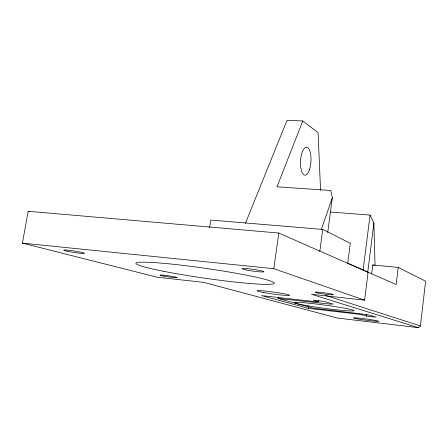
<?xml version="1.0" encoding="UTF-8"?>
<svg xmlns="http://www.w3.org/2000/svg" width="448" height="448" viewBox="0 0 448 448"><rect width="100%" height="100%" fill="white"/><g stroke="black" fill="none" stroke-linecap="round" stroke-linejoin="round"><path stroke-width="0.67" d="M418.286 327.667L311.478 294.286L364.605 300.16L368.099 272.272L278.807 233.044L28.19 211.282L22.4 243.124L157.102 277.211L203.706 282.369L337.282 318.03L418.286 327.667L420.414 325.931L425.6 281.198L398.222 267.422L372.758 264.97L371.644 273.941M398.222 267.422L396.161 284.53L347.732 263.245L350.297 243.309L322.739 229.438L210.795 220.052L209.658 227.534M367.668 272.759L373.895 223.065L370.07 215.079L330.501 212.05M278.32 297.086L278.13 298.458L313.174 308.14L363.44 314.194L369.589 315.179L376.242 317.201L366.391 316.053L366.649 313.981M363.082 270.469L370.07 215.079M319.799 251.446L322.739 229.438M366.391 316.053L362.387 314.86L357.582 314.087L308.459 308.37L261.554 295.602L315.935 301.767L318.517 301.79L318.702 300.401M327.712 232.462L332.315 197.798L330.747 190.467L276.998 186.822L302.77 120.966L318.063 132.636L320.566 190.456M308.459 308.37L308.644 306.981M296.447 303.52L296.638 302.131M364.605 300.16L273.795 268.699L278.807 233.044M321.367 229.365L332.315 197.798M245.37 223.446L287.034 120.333L302.77 120.966M278.13 298.458L329.823 304.074L333.166 304.119L324.475 301.476L313.197 300.205L318.517 301.79M22.4 243.124L273.795 268.699M28.19 211.282L29.529 211.691M325.674 295.45L420.414 325.931M372.758 264.97L373.912 265.507M373.895 223.065L375.043 265.356M164.13 276.175A8.669 0.538 8.3 0 0 177.223 277.62A8.669 0.538 8.3 0 0 164.59 275.296A8.669 0.538 8.3 0 0 164.13 276.175M318.298 293.098A9.184 0.622 7.7 0 0 333.194 294.745A9.184 0.622 7.7 0 0 321.266 292.438A9.184 0.622 7.7 0 0 318.298 293.098M246.506 270.01A11.021 0.89 8 0 0 263.878 271.824A11.021 0.89 8 0 0 248.746 268.778A11.021 0.89 8 0 0 246.506 270.01M67.194 251.244A10.444 0.745 8.7 0 0 84.146 253.417A10.444 0.745 8.7 0 0 70.745 250.505A10.444 0.745 8.7 0 0 67.194 251.244M163.307 271.236A69.866 4.928 8.2 0 0 273.874 283.696A69.866 4.928 8.2 0 0 178.668 264.869A69.866 4.928 8.2 0 0 163.307 271.236M307.283 305.732A29.982 1.624 7.7 0 0 353.752 310.778A29.982 1.624 7.7 0 0 311.366 303.453A29.982 1.624 7.7 0 0 307.283 305.732M357.437 318.875A12.639 0.594 7.6 0 0 378.241 321.345A12.639 0.594 7.6 0 0 362.494 318.539A12.639 0.594 7.6 0 0 357.437 318.875M263.435 292.471A16.307 0.991 7.9 0 0 289.43 295.406A16.307 0.991 7.9 0 0 267.473 291.306A16.307 0.991 7.9 0 0 263.435 292.471M309.546 169.551A13.983 5.197 -86.8 0 0 307.065 147.336A13.983 5.197 -86.8 0 0 300.731 166.723A13.983 5.197 -86.8 0 0 309.546 169.551"/></g></svg>
